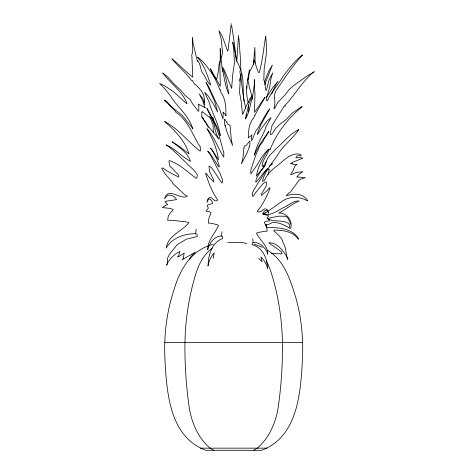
<?xml version="1.0" encoding="UTF-8"?>
<svg xmlns="http://www.w3.org/2000/svg" width="474" height="474" viewBox="0 0 474 474"><rect width="100%" height="100%" fill="white"/><g stroke="black" fill="none" stroke-linecap="round" stroke-linejoin="round"><path stroke-width="0.71" d="M255.148 63.119L254.864 47.382L253.472 64.233M248.163 102.42C245.034 91.5 247.511 80.639 249.377 69.844L249.662 71.87M208.406 245.84C189.209 252.731 179.059 272.011 173.786 290.503C166.03 313.889 163.536 338.78 165.148 363.315C167.073 395.506 170.593 436.963 205.71 450.3L261.684 450.3C296.801 436.963 300.32 395.506 302.252 363.315C303.68 340.978 301.843 318.35 295.551 296.813C290.23 279.459 284.027 260.048 267.46 250.189M252.488 98.059L249.241 86.801L247.938 79.81L249.685 71.687L253.199 64.808L254.135 59.848L257.678 70.756L258.715 72.664L259.402 72.315C262.507 60.589 263.633 48.307 265.718 36.344L266.4 44.71L266.305 54.267L264.166 68.926L263.828 79.857L265.102 83.234L265.345 88.768L265.973 90.291L266.347 90.392L266.548 89.823L269.066 79.916L272.663 72.925L270.737 79.644L269.801 86.618L267.786 94.059L266.187 97.94L266.424 100.31L267.472 100.826C271.164 91.849 278.238 84.887 282.996 76.45C288.956 68.689 294.721 60.755 302.608 54.913C292.908 65.489 285.016 77.647 276.875 89.462C272.106 94.96 276.81 102.544 273.794 108.57L274.612 108.463L277.699 102.597L284.844 95.197L289.075 89.639L294.378 84.982L309.012 74.768L314.422 71.817L313.847 71.811C302.003 81.629 294.496 95.63 284.027 106.449L272.046 125.527L270.085 133.923L270.559 134.669L272.479 133.662L275.406 128.644L279.761 124.419L286.557 119.158L291.996 113.25L301.991 106.46L302.003 106.94C288.008 118.192 276.798 132.75 270.144 149.488L269.955 148.978L269.232 149.482L267.579 153.38L264.095 159.46L262.863 162.132L262.069 165.971L262.874 166.297L264.427 165.995L265.487 165.165C265.754 157.972 272.029 153.256 276.52 148.356C283.772 142.052 289.738 133.988 298.525 129.71L298.827 129.414C292.6 139.113 282.474 145.939 276.881 156.183C271.448 164.087 264.557 171.76 262.436 181.281L264.373 180.434C267.046 174.456 271.863 169.55 277.343 165.793C283.748 160.615 291.149 152.041 300.22 154.334L300.949 154.874L301.049 155.828L300.208 155.928A3.063 3.063 0 0 0 296.434 156.734L295.894 157.581L296.416 157.801L300.51 157.641L302.827 158.203L293.199 162.055L290.645 163.643L292.434 163.346L292.517 164.33L297.062 164.407C293.24 165.876 294.194 171.12 291.154 173.377L290.704 174.379L291.119 174.728L296.309 172.376L302.773 171.736L299.082 174.242L296.884 177.146M238.523 35.301L236.799 61.306M213.306 132.513L213.075 124.905L209.822 116.805M231.223 23.7C230.334 32.765 229.001 41.866 227.976 50.925L227.579 50.914C224.747 44.236 223.39 36.676 218.97 30.822L221.299 39.721L222.596 52.999L218.929 65.051L218.567 70.442L216.707 79.247L215.605 78.696M213.525 258.04L213.116 258.182L214.248 252.861C210.776 256.387 209.034 261.215 207.861 265.926L208.181 265.612C208.068 255.308 211.848 242.41 222.454 238.671L222.306 236.52L221.654 236.011L221.939 231.703M189.327 259.776L191.016 256.493L195.294 252.15L182.111 259.77L183.171 258.739L184.19 253.08L178.443 256.801L177.59 256.949L178.651 255.741L179.978 251.38C174.088 254.212 169.307 259.177 166.487 265.049L167.174 264.723L167.63 258.022L169.627 254.058L177.335 244.525L186.442 239.157L197.297 236.532L196.983 234.274L195.614 233.747L196.212 229.238M246.444 88.916L246.847 86.381M268.011 174.746L268.954 170.67L269.712 169.757L267.561 169.68M239.133 81.261L241.337 73.991L240.17 81.38L239.518 92.4L241.361 102.402L242.475 114.187L243.032 113.724L246.634 105.252L250.154 98.396L252.127 95.855L248.755 104.398L245.431 119.045C249.348 112.919 249.934 105.518 252.026 98.752L252.174 99.285L254.414 83.945L254.585 79.614L254.544 89.213L254.988 93.485L254.502 112.397L264.96 97.176C261.998 103.409 257.732 108.907 255.101 115.277L254.704 115.058L253.59 118.382L253.033 118.613C248.903 124.147 248.281 130.83 248.654 137.501L248.216 137.857L251.214 135.629L251.504 134.764L251.641 140.831L255.842 130.966L258.182 127.897L266.963 112.433L269.7 108.943L260.807 124.834L257.631 132.916L257.335 134.652L261.63 128.069L267.14 121L271.039 117.623L265.807 127.103L265.452 128.804C261.695 137.596 256.191 145.903 254.366 155.253C257.66 146.46 263.621 139.356 268.503 131.559L268.847 131.476L266.269 135.902L263.544 139.682L263.076 141.501L259.977 145.453L256.079 154.251L250.728 170.273L250.829 173.887L257.038 164.993L260.89 158.429L264.925 152.995L268.657 149.227C262.963 157.309 258.111 166.196 256.422 176.115C258.804 173.14 262.869 168.252 264.67 166.143C261.713 169.639 259.331 173.632 256.967 177.554C251.824 191.046 263.994 170.154 267.887 168.697L265.541 171.238L253.863 189.807L252.186 193.742L252.494 196.301L252.986 196.26C254.864 194.127 269.564 172.85 266.015 186.347L261.512 193.795L261.553 195.389L267.306 190.418L269.416 187.9L270.097 187.965C266.986 196.064 263.058 204.519 257.299 211.102L257.352 211.457C259.888 213.336 262.288 210 264.486 208.981L265.831 208.951L267.389 209.786L268.645 213.241L266.992 210.409L266.376 210.249L265.084 210.545L263.23 212.542L262.614 214.082L268.343 215.546L268.361 216.257L267.105 218.188L269.706 220.742L266.068 221.322L264.332 222.253L266.779 227.733L267.117 231.241L264.93 231.223L257.868 232.55L256.452 233.238C259.942 240.365 267.822 245.55 267.816 254.313C266.157 248.103 259.124 240.964 252.381 242.86L252.227 244.732C262.235 247.227 267.68 258.383 267.354 268.13L267.692 268.403C266.429 264.16 264.409 259.918 260.919 257.056L262.122 261.678L258.804 258.466M247.938 79.81L248.797 77.155M264.652 84.858L272.343 65.128L268.936 70.745L264.308 82.352M271.649 94.125L275.317 85.859L277.936 81.279L272.852 87.483L266.234 97.81M262.969 166.611L266.572 161.344M265.541 212.767L264.492 213.81L263.574 213.863C269.789 210.415 275.335 205.989 281.147 201.995C288.63 196.141 299.153 196.07 307.188 200.745L307.644 200.638C302.501 192.865 294.656 193.546 286.278 195.655L288.749 193.084L290.42 192.089L299.07 180.298L300.161 179.326L305.309 177.714L297.056 176.921M269.505 166.137L272.295 164.134L272.242 163.518L271.347 163.287M253.489 450.3L257.287 448.155A63.101 44.621 -90 0 0 278.404 405.981A307.875 217.702 -90 0 0 282.486 348.977L282.439 342.376A183.479 129.74 90 0 0 270.998 272.04A50.659 35.823 90 0 0 266.092 260.836M209.081 245.544L213.264 244.157M265.286 224.925C268.616 225.393 270.802 222.584 273.741 222.259C279.583 222.821 285.164 225.114 289.946 228.486L290.284 228.492L289.341 224.611L288.559 223.491C282.397 219.284 274.505 222.507 268.088 218.887L268.414 218.407L271.223 217.625L278.943 216.162L285.526 216.304L286.847 216.974L288.115 218.467L290.722 224.149M227.798 242.492L242.036 242.492A50.659 35.823 90 0 1 246.942 243.707M164.768 342.376L302.631 342.376M200.336 448.155L267.058 448.155M266.406 227.662C277.622 227.277 292.63 227.988 298.679 239.103L298.33 239.18C292.979 231.448 283.037 230.168 274.327 230.05L273.747 230.465C277.017 234.251 282.48 237.444 283.073 242.789C286.61 247.861 285.449 254.111 287.605 259.527L287.872 258.514C283.855 251.522 277.474 242.374 268.693 242.771L281.011 251.451L282.042 253.94L271.448 253.483M263.692 213.804L264.575 214.349C271.981 215.605 277.829 210.225 284.092 207.328C289.116 205.177 293.323 200.455 299.254 201C291.759 203.814 285.869 209.644 278.694 213.093L281.266 213.11C287.925 214.769 291.99 220.351 291.012 227.384M195.614 233.747C184.611 233.481 171.665 238.037 166.244 248.074C167.814 235.365 182.028 231.608 188.877 222.679L186.057 221.856L171.991 220.262L167.642 220.28L168.306 216.055L170.871 212.151L172.53 210.841L173.182 209.455L169.728 208.329L162.481 207.624L165.977 205.147L167.66 204.555L164.875 201.788L165.195 201.367L176.606 199.601C175.042 196.621 171.268 194.476 167.885 195.175L164.591 198.594C167.891 186.466 180.102 199.886 187.082 196.443L187.194 196.011L184.599 194.678L173.046 183.711L172.133 181.88C168.543 177.62 163.868 173.217 161.699 168.14L163.062 168.057L167.257 171.09L178.722 177.086L178.799 175.161C175.641 172.418 173.194 168.851 169.828 166.19L168.945 161.859L169.248 160.532C179.368 163.909 187.443 171.701 195.78 178.135L196.763 178.183L197.368 175.096C194.577 169.502 189.108 166.41 185.239 161.77C178.905 156.124 173.288 149.5 166.101 144.92C174.793 148.534 181.015 155.768 189.019 160.532L190.441 161.373C187.757 152.622 178.905 147.076 172.038 141.708L179.705 146.65L188.936 153.86C184.901 140.328 174.799 130.457 164.573 121.468C178.449 128.786 187.911 141.649 200.069 151.176L200.52 150.145L200.277 146.822L198.274 143.936C191.964 132.803 186.934 119.27 175.694 112.154L175.688 111.556C172.127 107.645 168.033 103.735 164.2 100.079L164.875 100.18L167.749 102.514L169.39 104.695L173.33 108.386L182.093 115.235L193.031 128.727L192.687 128.697C188.972 115.692 178.111 107.711 170.954 96.862L171.055 96.495C167.523 92.092 163.903 87.346 159.578 83.489L164.128 85.51L168.317 88.247C175.463 92.471 180.76 98.788 187.123 103.907C182.68 91.364 169.858 82.897 162.736 72.931L167.944 77.138L173.217 83.11L181.453 90.937L185.429 95.766L190.092 99.469L192.871 104.268L198.458 111.354L198.837 110.922L198.73 104.043L199.305 105.08L200.306 105.11L205.278 107.764L204.401 107.343L203.915 103.504L204.466 99.119L203.642 94.918L201.017 90.415L195.679 84.579L194.571 84.307L192.355 80.296L191.567 80.562C185.986 72.492 178.017 66.49 171.938 58.752C179.03 64.6 185.399 71.485 192.758 77.09L191.792 54.303L192.403 53.538L192.669 49.16L192.598 37.6L192.936 42.808L197.397 61.3L197.688 60.654C201.314 64.654 199.933 71.165 204.004 74.862C205.829 78.56 207.387 82.535 210.817 85.101C207.328 75.372 204.318 65.169 197.498 57.164C205.076 62.29 209.715 70.94 215.208 78.097M221.654 236.011C214.515 235.791 209.123 243.292 207.742 249.703C207.529 240.17 215.149 233.593 218.467 225.44L217.128 224.646L210.462 223.124L208.406 223.147A10.179 5.09 -90 0 1 210.717 214.124L211.031 212.796L209.389 211.724L205.959 211.054L208.412 208.116L207.233 205.888L207.245 205.076L212.654 203.387L212.074 201.616L210.32 199.317L209.105 198.973L208.519 199.157L206.96 202.422L207.6 199.329L209.615 197.486L210.889 197.516L214.947 200.798L216.997 200.869L217.667 199.957C212.062 192.065 208.495 182.502 205.592 173.318L206.237 173.241L208.222 176.144L213.656 181.868L213.691 180.031L209.443 171.464L209.034 166.184L209.887 166.404L212.121 168.353L221.731 182.869L222.199 182.917L222.49 179.972L220.209 173.857L209.887 154.068L207.677 151.135C212.613 154.4 224.261 179.628 216.766 158.648C214.444 155.265 213.27 151.082 210.486 148.066C213.555 151.656 215.747 155.893 218.49 159.679C216.962 148.599 212.488 138.284 206.954 128.727C214.384 137.022 217.827 147.847 223.769 157.113L223.864 152.948L218.816 134.503L215.143 124.378L212.216 119.827L211.777 117.73L209.2 113.387L206.771 108.291L207.097 108.38C211.665 117.345 217.72 126.096 220.268 135.635C218.964 124.786 213.395 115.395 209.976 105.21L209.638 103.255L204.703 92.341L208.382 96.228L213.578 104.363L217.631 111.941L214.361 100.642L205.965 82.346L208.548 86.363L216.831 104.162L219.041 107.699L223.005 119.057L223.136 112.071L223.402 113.067L223.882 113.09L226.234 115.632L225.82 115.223C226.128 107.693 225.701 100.097 221.69 93.479L221.162 93.212L220.114 89.385L219.74 89.633C217.305 82.411 213.211 75.911 210.438 68.801L220.303 86.321L219.847 64.547L220.262 59.629L220.226 48.579L220.386 53.562L222.502 71.23L222.638 70.614C224.629 78.394 225.091 86.706 228.859 93.976L225.725 77.114L222.549 67.278L224.403 70.205L231.65 88.383L232.698 74.815L234.434 63.297L233.824 50.611L232.722 42.103L233.96 46.387L236.603 60.459M263.947 213.679L264.492 213.81L264.575 214.349M254.135 244.157L262.359 247.292M213.91 450.3L210.106 448.155A63.101 44.621 -90 0 1 188.996 405.981A307.875 217.702 -90 0 1 184.907 348.977L184.955 342.376A183.479 129.74 90 0 1 196.402 272.04A50.659 35.823 -90 0 1 212.322 248.086M231.122 26.052L231.756 26.503C233.641 37.772 235.175 49.136 236.313 60.554L237.954 62.947L240.437 69.482L239.88 71.681L241.153 78.797L242.759 92.791L245.591 108.463M201.657 116.841L206.137 122.813L208.264 127.423M238.475 37.553L238.973 39.194L240.282 56.702L240.934 70.519C244.228 80.361 242.528 91.103 243.992 101.323M285.016 105.868L285.348 106.377M214.124 123.572L211.398 117.57M204.685 104.878L199.341 93.988L202.949 98.865L204.632 102.461M266.157 224.504L266.708 226.839L266.53 224.623M252.766 238.677L253.069 242.421M248.548 105.038L248.785 111.538M246.237 114.151L246.243 117.623M243.897 148.332L242.807 158.843L241.45 163.749L246.865 153.386L249.555 146.383L249.188 146.691L249.911 145.145L249.934 141.43L249.555 141.116L246.184 145.565L244.24 146.158L243.897 148.332M224.611 119.744L224.64 124.022L225.316 125.8L224.972 125.45L227.508 133.508L232.616 145.447L231.336 139.794L229.985 125.189L228.148 124.502L224.966 119.389L224.611 119.744M201.859 112.071L201.906 116.551L203.34 118.411L202.611 118.038C206.942 125.906 213.413 131.79 218.757 138.965C214.852 132.501 214.455 124.94 213.193 117.771C208.684 118.162 205.71 114.27 202.605 111.698L201.859 112.071"/></g></svg>
